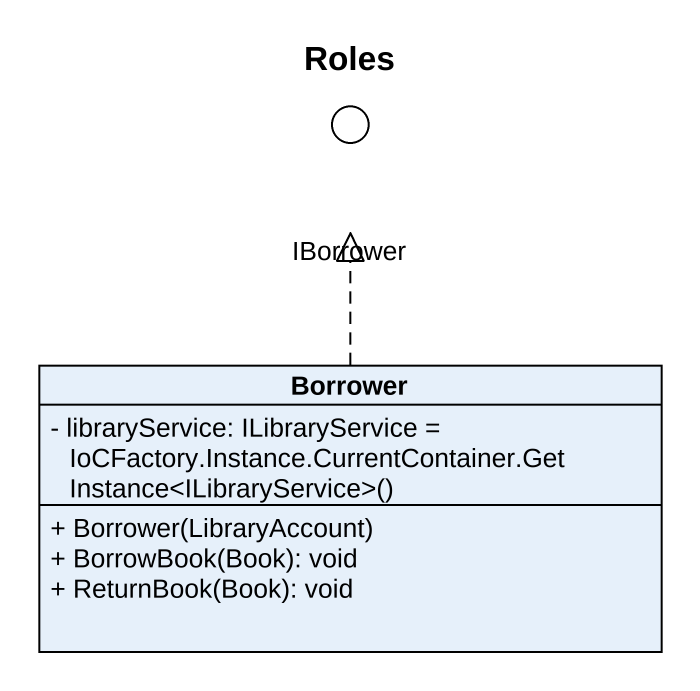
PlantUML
@startuml
title Roles
allowmixing
hide circle
hide empty members
skinparam classAttributeIconSize 0
() IBorrower <<interface>>
class Borrower {
  {field} - libraryService: ILibraryService = IoCFactory.Instance.CurrentContainer.GetInstance<ILibraryService>()
  + Borrower(LibraryAccount)
  + BorrowBook(Book): void
  + ReturnBook(Book): void
}
Borrower .up.|> IBorrower
@enduml
